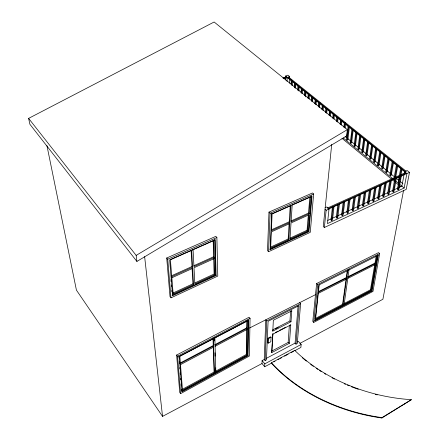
<?xml version="1.0" encoding="UTF-8"?>
<svg xmlns="http://www.w3.org/2000/svg" width="440" height="440" viewBox="0 0 440 440"><rect width="100%" height="100%" fill="white"/><g stroke="black" fill="none" stroke-linecap="round" stroke-linejoin="round"><path stroke-width="0.66" d="M272.805 331.127L272.805 329.786L289.933 320.98L290.653 310.932L291.797 310.855L291 321.761L272.805 331.127L273.345 320.232L291.797 310.855M214.704 344.779L246.648 327.916L247.022 329.45L215.105 346.335M246.846 355.163L247.357 320.887L179.828 356.246L182.501 390.252L246.846 355.163L246.285 354.508L246.763 320.909M247.022 329.45L246.648 327.916M179.003 358.1L178.844 356.059L179.218 356.538L182.017 391.815L248.028 355.768L247.654 355.327L248.226 319.764M248.028 355.768L248.617 320.205L179.218 356.538M250.063 318.329L249.37 356.043L180.626 393.63L179.735 392.447L176.632 355.036L249.079 317.235L250.063 318.329L177.568 356.235L180.626 393.63M271.425 363.176L271.442 362.786L294.718 350.35A142.191 101.167 12.5 0 0 411.384 399.674L381.887 418A148.857 108.053 12.2 0 1 271.425 363.176L264.693 366.773L262.004 363.528L262.108 360.591L264.226 359.469L265.788 319.803L266.739 320.887L265.128 360.542L266.447 359.843L268.087 321.277L299.178 305.509L295.999 344.157L297.275 343.486L300.608 303.732L299.635 302.687M268.978 212.108L267.504 250.613L268.554 251.713L310.266 232.348L313.649 193.996L312.521 192.957L268.978 212.108L270.072 213.208L268.554 251.713M264.693 366.773L264.814 363.836L262.108 360.591M271.612 213.939L270.138 249.689L308.93 231.71L312.01 196.097L271.612 213.939L271.172 213.499M267.988 338.19L267.79 342.738L268.158 343.167L270.842 341.77L271.057 337.222L270.688 336.793L267.988 338.19L268.356 338.624L268.158 343.167M271.744 352.6L272.866 333.839L271.744 352.6L289.427 343.261L290.769 324.907L289.834 325.182M285.307 80.031L285.505 76.054L287.93 75.185L289.663 76.566L289.591 77.891M282.882 78.017L286.094 76.863L286.594 77.6M284.136 78.799L286.577 77.918L286.611 77.281L286.094 76.863M287.029 81.422L287.232 77.446L285.505 76.054M325.089 207.73L326.816 206.948L329.021 208.984L327.454 223.586L404.146 188.018L406.89 173.564L288.035 78.1L288.068 77.457L288.794 77.193L406.219 171.298M288.761 77.836L288.794 77.193M289.305 83.188L289.52 79.217M291.055 84.095L291.247 80.68L291.61 80.547L288.398 77.968L288.035 78.1M291.539 85.195L291.77 81.103M292.232 85.613L292.463 81.516M294.333 87.456L294.575 83.353M294.861 87.879L295.103 83.776M295.548 88.297L295.834 83.512M288.794 239.646L289.817 223.514L271.343 231.88L270.666 248.034L288.794 239.646L288.156 239.003L289.118 223.548M289.883 222.42L290.945 205.607L272.091 213.939L271.387 230.78L289.883 222.42L289.234 221.777L290.241 205.639M297.677 90.156L297.93 86.047M298.205 90.585L298.463 86.477M298.892 90.998L299.2 86.207M301.043 92.884L301.318 88.77M301.576 93.313L301.851 89.199M302.264 93.726L302.544 89.612M304.458 95.425L304.728 91.509M304.997 95.859L305.272 91.949M272.014 350.944L288.151 342.447L289.366 325.314M305.635 96.888L305.959 92.323M307.885 98.197L308.171 94.276M308.429 98.637L308.721 94.716M309.117 99.011L309.408 95.09M311.344 100.991L311.647 97.07M311.889 101.437L312.197 97.51M312.576 101.805L312.934 97.229M295.999 344.157L295.081 343.123L298.095 305.817M294.718 350.35L294.685 350.746L300.889 347.43L301.152 344.482L298.381 341.374L297.368 341.913M314.831 103.807L315.15 99.88M315.381 104.258L315.706 100.326M316.069 104.627L316.393 100.7M307.692 230.907L309.056 214.803L291.033 222.965L289.988 239.091L307.692 230.907L307.043 230.274L308.341 214.847M309.15 213.708L310.58 196.933L292.188 205.062L291.104 221.87L309.15 213.708L308.49 213.081L309.848 196.983M318.346 106.651L318.681 102.718M318.907 107.102L319.242 103.169M308.93 231.71L308.495 231.292L311.559 195.679M319.589 107.476L319.985 102.883M321.893 109.522L322.245 105.584M322.459 109.978L322.812 106.035M323.142 110.347L323.493 106.403M325.474 112.415L325.842 108.471M326.04 112.871L326.409 108.928M326.722 113.24L327.157 108.636M329.082 115.335L329.466 111.38M329.654 115.797L330.044 111.843M330.336 116.16L330.726 112.211M332.723 118.278L333.124 114.323M333.3 118.745L333.707 114.791M316.641 283.525L312.78 321.376L313.726 322.399L372.993 291.412L379.627 253.567L378.593 252.621L316.641 283.525L317.636 284.554L313.726 322.399M333.982 119.108L334.389 115.154M331.716 144.424L323.268 226.479L324.346 227.502L406.202 189.409L409.481 172.387L407.187 170.555L404.597 171.727L401.896 186.17L389.439 191.923M324.346 227.502L326.139 210.293L325.039 209.27M378.202 255.305L371.998 291L315.101 320.711L318.846 285.016L378.202 255.305L377.79 254.925M319.171 284.884L315.541 319.291L371.008 290.367L376.943 255.965M336.397 121.248L336.815 117.288M336.98 121.715L337.403 117.755M337.656 122.078L338.151 117.458M340.104 124.245L340.538 120.28M340.692 124.718L341.132 120.753M341.368 125.076L341.88 120.45M332.415 207.075L330.979 219.978L331.628 220.583L332.475 220.193L334.01 206.613M331.628 220.583L333.152 207.004M343.844 127.264L344.295 123.294M344.591 123.536L344.668 122.881L345.422 122.579L345.345 123.233M344.438 127.743L344.894 123.778M345.114 128.101L345.57 124.13M337.81 204.622L336.303 217.514L336.952 218.119L337.793 217.734L339.405 204.16M347.358 129.635L346.599 136.037L136.901 261.437L29.893 124.262L28.617 118.388L214.132 22L347.358 129.635L136.158 255.393L136.901 261.437M336.952 218.119L338.553 204.545M348.09 126.341L346.522 139.59L347.111 140.074L347.859 139.766L349.366 127.182M347.111 140.074L348.689 126.825M351.912 129.415L350.284 142.676L350.884 143.171L351.626 142.857L353.194 130.257M343.173 202.186L341.589 215.072L342.243 215.672L343.074 215.287L344.762 201.724M350.884 143.171L352.517 129.899L353.276 129.591M342.243 215.672L343.921 202.103M355.773 132.517L354.084 145.794L354.684 146.289L355.432 145.976L357.055 133.359M354.684 146.289L356.384 133.007M348.491 199.766L346.836 212.647L347.49 213.24L348.32 212.856L350.086 199.304M347.49 213.24L349.25 199.683M359.667 135.641L357.913 148.94L358.523 149.435L359.271 149.116L360.954 136.488M358.523 149.435L360.283 136.142M353.777 197.362L352.05 210.232L352.709 210.826L353.529 210.447L355.372 196.9M352.709 210.826L354.541 197.274M363.6 138.798L361.779 152.108L362.395 152.614L363.143 152.295L364.98 138.985M362.395 152.614L364.221 139.304M342.969 304.695L347.754 270.276L349.025 269.643L344.19 304.057L342.969 304.695L342.59 304.298L346.143 278.674L346.527 279.076L318.043 293.48L318.159 292.38L346.682 277.976L346.291 277.574L347.27 270.518M359.029 194.975L357.225 207.84L357.885 208.428L358.705 208.049L360.618 194.513M357.885 208.428L359.793 194.887M367.565 141.988L365.684 155.309L366.3 155.821L367.054 155.496L368.957 142.17M366.3 155.821L368.192 142.494M364.243 192.605L362.368 205.458L363.033 206.041L363.841 205.667L365.833 192.137M371.569 145.2L369.617 158.543L370.243 159.055L370.997 158.725L372.867 146.053M363.033 206.041L365.013 192.511M370.243 159.055L372.202 145.712M375.606 148.451L373.593 161.799L374.22 162.316L374.979 161.986L376.91 149.303M369.418 190.256L367.477 203.099L368.143 203.676L368.945 203.302L371.014 189.783M374.22 162.316L376.25 148.962M368.143 203.676L370.194 190.157M380.996 152.581L378.994 165.281L378.241 165.611L377.603 165.088L379.687 151.723M374.561 187.913L372.554 200.75L373.219 201.328L374.017 200.954L376.151 187.446M378.241 165.611L380.331 152.246M373.219 201.328L375.342 187.814M383.801 155.029L381.651 168.41L382.289 168.938L383.048 168.603L385.226 155.221M382.289 168.938L384.456 155.556M379.671 185.592L377.591 198.418L378.263 198.99L379.055 198.622L381.26 185.125M378.263 198.99L380.457 185.488M387.954 158.367L385.732 171.76L386.381 172.293L387.139 171.952L389.274 159.231M386.381 172.293L388.614 158.901M384.742 183.288L382.602 196.103L383.268 196.669L384.054 196.306L386.331 182.815M383.268 196.669L385.534 183.183M392.15 161.739L389.857 175.142L390.511 175.681L391.27 175.335L393.586 161.931M344.19 304.057L343.811 303.661L370.425 289.8L376.206 256.069M347.787 278.438L375.21 264.572L375.397 263.472L374.99 263.093L347.556 276.936M390.511 175.681L392.816 162.272M389.78 181L387.574 193.804L388.245 194.37L389.026 194.007L391.369 180.527M315.101 320.711L314.721 320.304L371.608 290.62L377.674 255.596M388.245 194.37L390.577 180.884M394.136 177.887L396.385 165.138M394.911 177.755L397.056 165.677M394.785 178.722L392.513 191.516L393.184 192.077L393.965 191.719L396.374 178.25M395.675 177.408L397.826 165.336M393.184 192.077L395.588 178.607M400.659 168.57L398.216 182.001L398.882 182.551M399.757 176.462L397.425 189.25L398.096 189.805L398.866 189.448L401.346 175.989M399.493 179.19L399.74 177.848M400.23 175.164L401.335 169.12M398.096 189.805L400.565 176.347M401 174.812L401.99 169.439M405.207 173.365L405.334 172.7L406.021 173.256L405.895 173.921L328.697 209.028M403.552 190.421L382.899 299.272L299.948 343.36M381.887 418L381.975 417.62L411.384 399.674M404.789 404.025L404.888 403.639M181.66 391.341L247.654 355.327M182.556 389.219L214.071 372.059L213.268 346.649M246.285 354.508L215.485 371.283L215.386 367.851M214.423 372.515L215.837 371.745L214.852 337.579L213.362 338.355L214.423 372.515L214.071 372.059M264.814 363.836L301.152 344.482M273.807 361.9L275 361.262M277.987 359.667L279.175 359.029M280.368 358.391L281.562 357.759M284.543 356.164L288.123 354.25M291.104 352.655L293.491 351.379M46.943 145.662L76.422 290.114L162.541 416.389L262.004 363.528M213.637 347.111L180.329 364.727L180.24 363.638L213.604 346.016L213.235 345.554L213.015 338.531M266.151 358.446L295.081 343.123M180.477 362.841L213.235 345.554M215.072 345.241L247.038 328.356M314.974 318.681L342.59 304.298M268.356 338.624L271.057 337.222M275.226 332.624L278.168 331.1M279.351 330.49L285.835 327.14M272.646 334.274L290.769 324.907M275.275 328.928L278.305 327.371M249.491 328.042L315.502 294.663M266.739 320.887L300.608 303.732M318.373 291.665L346.291 277.574M347.941 277.338L375.397 263.472M317.636 284.554L379.627 253.567M172.585 295.724L216.117 275.528L215.215 239.723L169.653 259.87L172.585 295.724L172.194 295.229L215.71 275.061L214.792 239.256M170.973 297.836L217.773 276.084L216.887 237.529L215.831 236.363L166.716 257.989L170.005 296.604L170.973 297.836L167.728 259.221L166.716 257.989M270.639 247.099L288.156 239.003M289.96 238.167L307.043 230.274M172.579 293.227L192.929 283.811L192.077 268.312M194.887 282.909L214.104 274.021L213.681 258.522M171.853 277.783L192.649 268.356L193.523 284.532L173.162 293.964L170.396 259.765L213.796 240.57L214.709 274.72L194.86 283.91L194.013 267.735L214.275 258.555M269.714 249.249L308.495 231.292M327.778 220.396L347.089 211.481M348.332 210.909L357.676 206.591M358.919 206.019L362.659 204.292M363.902 203.715L372.625 199.689M374.49 198.825L387.569 192.786M406.021 173.256L328.213 208.604L327.553 207.999L405.334 172.7M326.139 210.293L329.021 208.984M406.89 173.564L409.481 172.387M171.171 275.94L191.983 266.536L191.092 250.311M193.963 265.639L213.631 256.751L213.18 240.543M171.765 276.678L192.588 267.256L191.675 250.355M271.359 229.845L289.234 221.777M291.071 220.946L308.49 213.081M377.603 165.088L378.356 164.758M270.072 213.208L313.649 193.996M167.728 259.221L216.887 237.529M283.399 78.436L286.611 77.281M287.232 77.446L289.663 76.566M288.151 342.447L289.427 343.261M289.933 320.98L291 321.761M288.068 77.457L405.444 171.649M286.061 77.501L286.577 77.918M345.092 136.433L346.682 137.731M347.743 138.6L358.341 147.274M359.403 148.137L370.002 156.811M371.058 157.674L377.949 163.312M379.011 164.18L382.19 166.782M383.251 167.651L385.897 169.818M386.958 170.681L394.377 176.754M395.967 178.052L398.618 180.224M400.208 181.522L402.859 183.689M343.145 137.896L398.723 183.563M399.779 184.431L404.146 188.018M341.941 138.292L394.257 181.368M395.313 182.237L398.486 184.85M399.542 185.719L400.598 186.588M374.803 264.193L375.21 264.572M371.608 290.62L371.998 291M370.425 289.8L371.008 290.367M213.631 256.751L214.247 257.45L193.958 266.635L193.072 249.733M215.71 275.061L216.117 275.528M269.335 337.491L269.709 337.92M214.104 274.021L214.709 274.72M191.983 266.536L192.588 267.256M264.226 359.469L265.128 360.542M192.929 283.811L193.523 284.532M28.617 118.388L136.158 255.393M176.632 355.036L177.568 356.235M144.628 256.625L162.541 416.389M170.918 279.67L171.083 281.699M171.364 285.082L171.474 286.435M171.809 290.493L171.919 291.847M179.278 361.488L179.438 363.523M179.762 367.598L179.872 368.951M180.197 373.021L180.306 374.38M180.631 378.45L180.741 379.808M181.066 383.878L181.231 385.913M181.5 389.307L181.61 390.665M214.495 337.75L214.594 340.945M214.94 352.743L215.039 356.175M377.25 394.895A142.12 101.162 12.5 0 1 375.32 394.416M358.281 389.29A142.12 101.162 12.5 0 1 356.428 388.636M355.817 388.41A142.12 101.162 12.5 0 1 351.549 386.793M349.135 385.825A142.12 101.162 12.5 0 1 347.341 385.083M345.527 384.307A142.12 101.162 12.5 0 1 344.267 383.757M334.466 379.093A142.12 101.162 12.5 0 1 332.084 377.85M325.699 374.281A142.12 101.162 12.5 0 1 324.561 373.61M321.206 371.558A142.12 101.162 12.5 0 1 319.55 370.507M317.922 369.446A142.12 101.162 12.5 0 1 316.206 368.297M313.39 366.35A142.12 101.162 12.5 0 1 310.64 364.359M306.383 361.091A142.12 101.162 12.5 0 1 302.302 357.726M381.975 417.62A148.935 108.059 12.2 0 1 271.442 362.786"/></g></svg>
